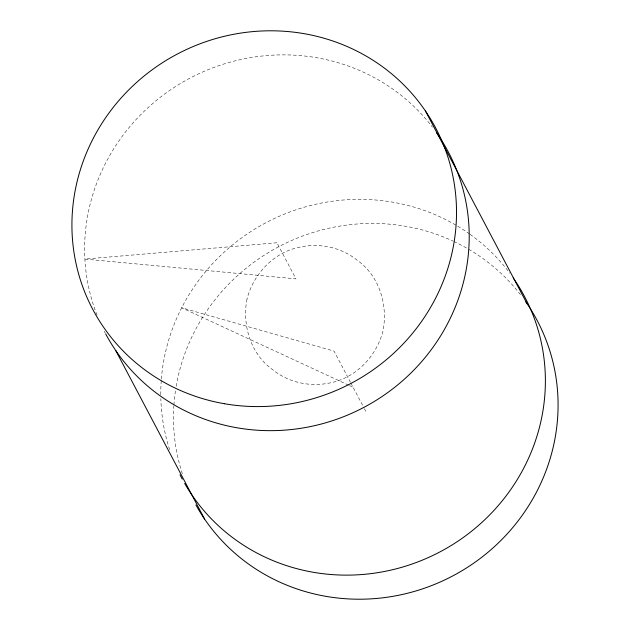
<?xml version="1.0" encoding="UTF-8"?>
<svg xmlns="http://www.w3.org/2000/svg" width="630" height="630" viewBox="0 0 630 630"><rect width="100%" height="100%" fill="white"/><g stroke="black" fill="none" stroke-linecap="round" stroke-linejoin="round"><path stroke-width="0.47" stroke-dasharray="3.15 2.36" d="M348.618 385.166L181.684 307.771L334.042 351.115L350.367 382.079M349.516 385.584L353.084 387.237M350.815 382.938L363.967 407.878M364.423 408.736L365.778 411.311M182.33 473.681A193.969 186.173 -27.8 0 1 173.849 406.019M173.919 405.035A193.969 186.173 -27.8 0 1 175.534 390.253M176.156 386.348A193.969 186.173 -27.8 0 1 452.962 241.046M453.844 241.463A193.969 186.173 -27.8 0 1 467.814 248.763M468.673 249.267A193.969 186.173 -27.8 0 1 521.301 295.73M169.635 449.607A193.969 186.173 -27.8 0 1 160.855 398.688M160.792 394.766A193.969 186.173 -27.8 0 1 161.288 379.969M161.367 378.976A193.969 186.173 -27.8 0 1 456.829 225.69M457.679 226.194A193.969 186.173 -27.8 0 1 469.271 233.761M470.074 234.328A193.969 186.173 -27.8 0 1 509.78 273.2M105.194 332.963A193.969 186.173 -27.8 0 1 104.289 331.223M97.059 315.165A193.969 186.173 -27.8 0 1 185.527 80.561A193.969 186.173 -27.8 0 1 432.44 127.173M246.999 299.124C241.92 325.127 250.732 354.304 272.908 369.857C288.855 382.764 310.527 387.206 330.404 382.835C356.312 377.646 376.567 356.092 383.001 330.876C388.08 304.873 379.268 275.696 357.092 260.143C341.145 247.236 319.473 242.794 299.596 247.165C273.688 252.354 253.433 273.908 246.999 299.124M276.916 242.763L84.885 259.08L295.958 278.885L276.916 242.763"/><path stroke-width="0.94" d="M425.415 110.967L526.979 303.597M115.715 350.485L204.585 519.033M525.885 302.006A193.969 186.173 -27.8 0 1 464.231 569.37A193.969 186.173 -27.8 0 1 195.914 504.961M513.19 277.925A193.969 186.173 -27.8 0 1 452.836 544.485A193.969 186.173 -27.8 0 1 184.661 483.438M182.283 479.162A193.969 186.173 -27.8 0 1 180.015 474.815M436.464 132.662A193.969 186.173 -27.8 0 1 374.488 401.357A193.969 186.173 -27.8 0 1 105.651 333.829M224.375 403.72A193.969 186.173 -27.8 0 0 447.064 154.484A193.969 186.173 -27.8 0 0 121.22 97.863A193.969 186.173 -27.8 0 0 224.375 403.72"/></g></svg>
